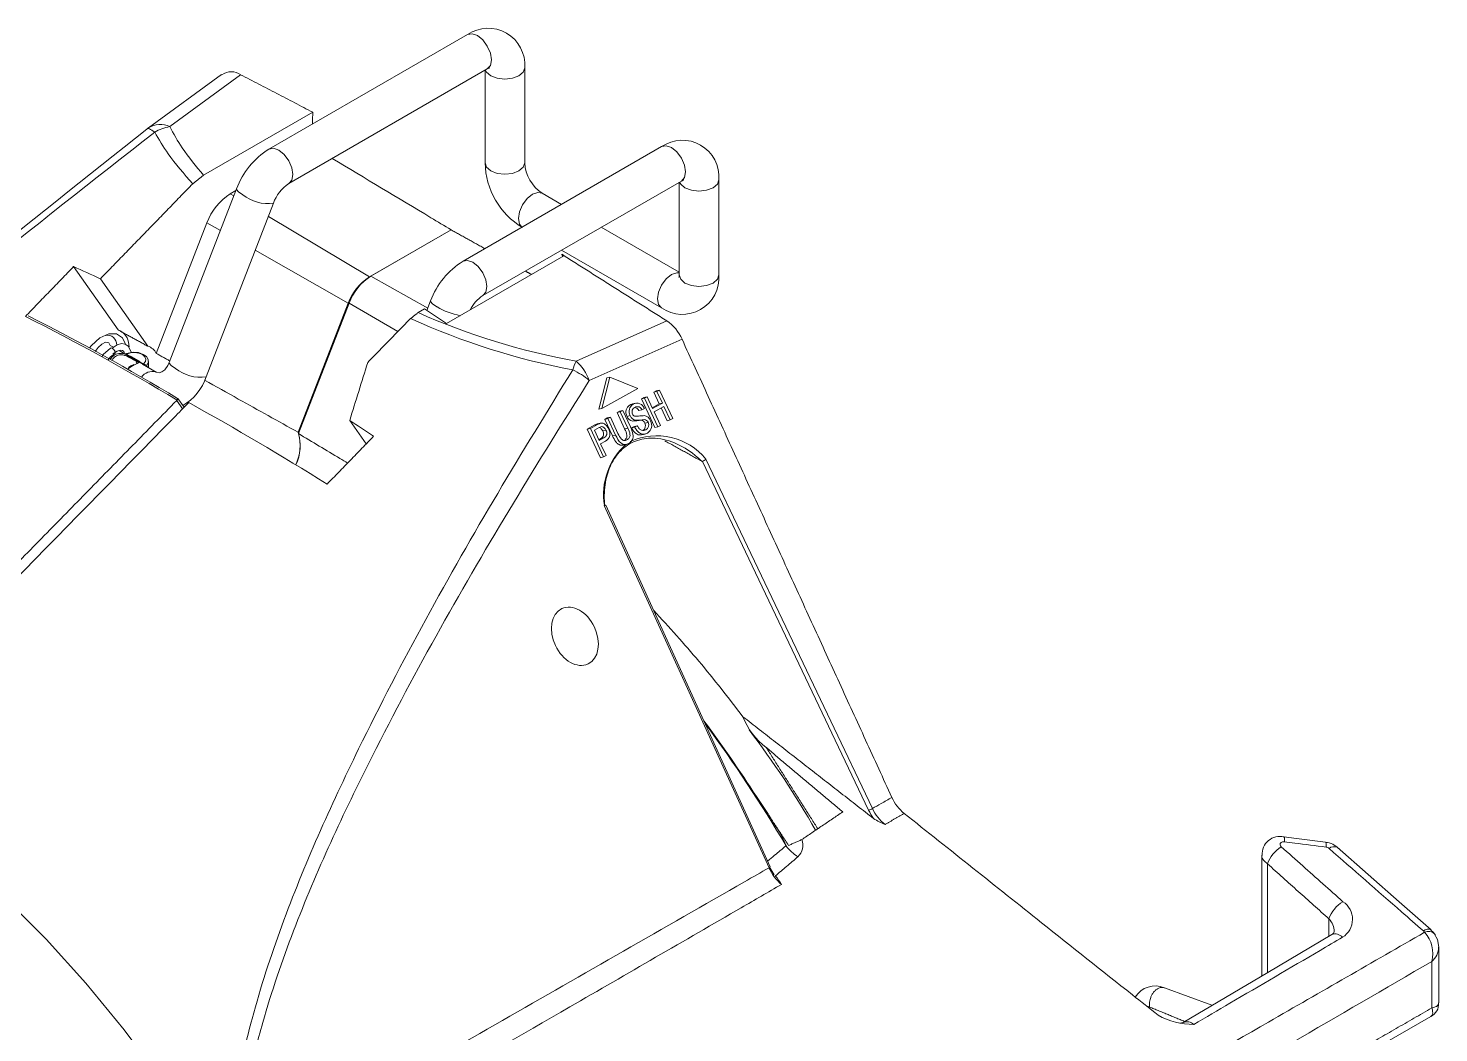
# Model space of a CAD drawing. Extents: x 8 to 113, y 2 to 87.
# Drawn here: x 26.44 to 30.885, y 13.66 to 16.827 of the extents above; entities that cross this region are included whole.
import ezdxf

# ---------------------------------------------------------------- set-up
doc = ezdxf.new("R2010")
doc.units = 0
doc.header["$MEASUREMENT"] = 0
doc.layers.add('OBJECT', color=7, linetype='CONTINUOUS')

msp = doc.modelspace()

# ---------------------------------------------------------------- linework, layer by layer
at = {"layer": 'OBJECT', "linetype": 'Continuous', "lineweight": 15}
for p, q in [((27.8243, 16.8065), (27.1986, 16.4453)), ((27.0495, 16.6811), (26.8195, 16.5131)), ((27.1096, 16.6801), (26.8859, 16.5166)), ((27.2611, 16.337), (27.8868, 16.6982)), ((27.8797, 16.6941), (27.8797, 16.4023)), ((28.0047, 16.4023), (28.0047, 16.7023)), ((27.3367, 16.562), (26.9926, 16.3633)), ((26.8142, 16.5086), (26.8151, 16.5097)), ((28.4359, 16.4534), (27.8103, 16.0922)), ((27.0966, 16.3204), (26.8842, 15.7731)), ((27.0769, 16.3049), (27.0945, 16.315)), ((27.8728, 15.9839), (28.4984, 16.3451)), ((28.4913, 16.341), (28.4913, 16.0492)), ((28.6163, 16.0492), (28.6163, 16.3492)), ((27.0008, 15.7279), (27.2131, 16.2752)), ((27.088, 16.2982), (27.0769, 16.3049)), ((28.1206, 16.2714), (28.06, 16.3064)), ((27.5153, 16.0429), (27.1968, 16.2332)), ((26.8437, 15.8018), (27.0034, 16.2134)), ((27.0457, 16.1893), (27.0034, 16.2134)), ((27.7726, 16.1915), (27.5153, 16.0429)), ((27.5194, 16.045), (27.7726, 16.1912)), ((27.7726, 16.1912), (27.7726, 16.1915)), ((28.4913, 16.0574), (28.2456, 16.1992)), ((27.4484, 15.9598), (27.1555, 16.1267)), ((27.7586, 15.8963), (28.1283, 16.1097)), ((28.1206, 16.127), (28.4359, 15.945)), ((28.1283, 16.1097), (28.1215, 16.1142)), ((26.7237, 15.8756), (26.5833, 16.0753)), ((26.6675, 16.037), (26.8168, 15.8245)), ((27.5194, 16.045), (27.6994, 15.9446)), ((27.4484, 15.9598), (27.2906, 15.5531)), ((27.2917, 15.5489), (27.4512, 15.9602)), ((27.4512, 15.9602), (27.6048, 15.8704)), ((27.7082, 15.9673), (27.6964, 15.9368)), ((27.6687, 15.9303), (27.6886, 15.9418)), ((27.6886, 15.9418), (27.7586, 15.8963)), ((28.1663, 15.7775), (28.4521, 15.9045)), ((26.7088, 15.8209), (26.6981, 15.8271)), ((28.5004, 15.8463), (28.208, 15.7164)), ((26.7457, 15.7996), (26.7266, 15.8107)), ((26.7582, 15.7925), (26.7466, 15.7991)), ((26.7504, 15.7995), (26.7619, 15.7928)), ((26.7541, 15.7511), (26.7576, 15.7582)), ((26.7993, 15.7687), (26.7878, 15.7754)), ((26.7915, 15.7757), (26.8031, 15.7691)), ((26.8438, 15.743), (26.8004, 15.7681)), ((26.8187, 15.7575), (26.8187, 15.7764)), ((26.8438, 15.743), (26.8428, 15.7435)), ((28.2632, 15.7248), (28.2378, 15.6257)), ((28.2732, 15.7271), (28.2478, 15.628)), ((28.2478, 15.628), (28.3615, 15.6912)), ((28.2632, 15.7248), (28.2732, 15.7271)), ((28.3615, 15.6912), (28.2732, 15.7271)), ((26.9266, 15.6271), (26.9082, 15.6534)), ((26.9313, 15.6319), (26.9117, 15.6598)), ((28.3725, 15.6581), (28.3803, 15.6624)), ((28.3725, 15.6581), (28.3825, 15.6604)), ((28.4144, 15.5681), (28.3725, 15.6581)), ((28.3803, 15.6624), (28.3903, 15.6647)), ((28.3825, 15.6604), (28.3903, 15.6647)), ((28.4244, 15.5704), (28.3825, 15.6604)), ((28.3903, 15.6647), (28.4074, 15.6278)), ((28.4114, 15.6797), (28.4191, 15.684)), ((28.4114, 15.6797), (28.4214, 15.682)), ((28.4285, 15.6428), (28.4114, 15.6797)), ((28.4191, 15.684), (28.4291, 15.6863)), ((28.4214, 15.682), (28.4291, 15.6863)), ((28.4385, 15.6451), (28.4214, 15.682)), ((28.4291, 15.6863), (28.471, 15.5963)), ((28.2378, 15.6257), (28.2478, 15.628)), ((28.2957, 15.6154), (28.3035, 15.6198)), ((28.2957, 15.6154), (28.3057, 15.6177)), ((28.3195, 15.5643), (28.2957, 15.6154)), ((28.3035, 15.6198), (28.3135, 15.6221)), ((28.3057, 15.6177), (28.3135, 15.6221)), ((28.3295, 15.5666), (28.3057, 15.6177)), ((28.3135, 15.6221), (28.3376, 15.5703)), ((28.3271, 15.6033), (28.3371, 15.6056)), ((28.3367, 15.6397), (28.3468, 15.642)), ((28.3538, 15.6448), (28.3438, 15.6425)), ((28.3639, 15.6214), (28.3739, 15.6237)), ((28.3817, 15.628), (28.3739, 15.6237)), ((28.4062, 15.6304), (28.4285, 15.6428)), ((28.4074, 15.6278), (28.4385, 15.6451)), ((28.4434, 15.6347), (28.4123, 15.6174)), ((28.4123, 15.6174), (28.4321, 15.5747)), ((28.4285, 15.6428), (28.4385, 15.6451)), ((28.4532, 15.5897), (28.4346, 15.6298)), ((28.4632, 15.592), (28.4434, 15.6347)), ((27.5053, 15.5166), (27.4532, 15.5906)), ((28.2015, 15.5631), (28.2236, 15.5754)), ((28.2015, 15.5631), (28.2115, 15.5654)), ((28.2433, 15.4731), (28.2015, 15.5631)), ((28.2115, 15.5654), (28.2336, 15.5777)), ((28.2533, 15.4754), (28.2115, 15.5654)), ((28.2236, 15.5754), (28.2336, 15.5777)), ((28.2392, 15.5677), (28.2241, 15.5593)), ((28.2241, 15.5593), (28.2391, 15.527)), ((28.2329, 15.5795), (28.2429, 15.5818)), ((28.2506, 15.5574), (28.2606, 15.5597)), ((28.2569, 15.5939), (28.2646, 15.5982)), ((28.2569, 15.5939), (28.2669, 15.5962)), ((28.2809, 15.5421), (28.2569, 15.5939)), ((28.2646, 15.5982), (28.2746, 15.6005)), ((28.2669, 15.5962), (28.2746, 15.6005)), ((28.291, 15.5444), (28.2669, 15.5962)), ((28.2746, 15.6005), (28.2985, 15.5493)), ((28.3195, 15.5643), (28.3295, 15.5666)), ((28.3416, 15.5669), (28.3493, 15.5712)), ((28.3416, 15.5669), (28.3516, 15.5692)), ((28.3447, 15.5886), (28.3547, 15.5909)), ((28.3493, 15.5712), (28.3593, 15.5735)), ((28.3516, 15.5692), (28.3593, 15.5735)), ((28.3715, 15.5909), (28.3815, 15.5932)), ((28.3833, 15.5822), (28.3933, 15.5845)), ((28.4144, 15.5681), (28.4244, 15.5704)), ((28.4321, 15.5747), (28.4244, 15.5704)), ((28.4532, 15.5897), (28.4632, 15.592)), ((28.471, 15.5963), (28.4632, 15.592)), ((28.2379, 15.5296), (28.2444, 15.5332)), ((28.2391, 15.527), (28.2544, 15.5355)), ((28.259, 15.525), (28.2439, 15.5166)), ((28.2439, 15.5166), (28.2611, 15.4797)), ((28.2444, 15.5332), (28.2544, 15.5355)), ((28.2809, 15.5421), (28.291, 15.5444)), ((28.3151, 15.5127), (28.3251, 15.515)), ((28.3737, 15.5453), (28.3837, 15.5476)), ((28.2433, 15.4731), (28.2533, 15.4754)), ((28.2611, 15.4797), (28.2533, 15.4754)), ((28.5756, 15.4685), (29.1003, 14.3673)), ((29.0883, 14.362), (28.5645, 15.4615)), ((28.7744, 14.1806), (28.2555, 15.3225)), ((28.7785, 14.1835), (28.2603, 15.3239)), ((28.7895, 14.3211), (28.7907, 14.3192)), ((30.3274, 14.2203), (30.3274, 13.8398)), ((30.3452, 14.1928), (30.3452, 13.8503)), ((30.5388, 13.9647), (30.5388, 14.0194)), ((30.8848, 13.7548), (30.8848, 13.9302)), ((30.8629, 13.7386), (30.8629, 13.8853)), ((30.17, 13.7471), (30.0201, 13.8022))]:
    msp.add_line(p, q, dxfattribs=at)
at = {"layer": 'OBJECT', "linetype": 'Continuous', "lineweight": 15, "flags": 128}
for points in [[(27.8243, 16.8065), (27.8386, 16.8093), (27.8555, 16.8034)], [(27.8555, 16.8034), (27.8725, 16.7897), (27.8868, 16.7704), (27.8964, 16.7483), (27.8997, 16.7268), (27.8964, 16.7093), (27.8868, 16.6982), (27.8868, 16.6982)], [(28.0047, 16.7023), (27.9999, 16.6885), (27.9864, 16.6768), (27.9661, 16.669), (27.9422, 16.6663), (27.9182, 16.669), (27.898, 16.6768), (27.8844, 16.6885), (27.881, 16.6949)], [(27.8868, 16.6982), (27.8922, 16.7009), (27.8945, 16.7016)], [(26.8151, 16.5097), (26.8154, 16.5099), (26.8172, 16.5105), (26.8195, 16.5104), (26.8224, 16.5095), (26.8258, 16.5079), (26.8297, 16.5056), (26.834, 16.5027), (26.8388, 16.499)], [(27.1986, 16.4453), (27.213, 16.4481), (27.2299, 16.4422)], [(28.4672, 16.4503), (28.4503, 16.4562), (28.4359, 16.4534), (28.4359, 16.4534)], [(28.4984, 16.3451), (28.508, 16.3562), (28.5114, 16.3737), (28.508, 16.3952), (28.4984, 16.4173), (28.4841, 16.4366), (28.4672, 16.4503)], [(27.2299, 16.4422), (27.2468, 16.4285), (27.2611, 16.4092), (27.2707, 16.3871), (27.2741, 16.3656), (27.2707, 16.3481), (27.2611, 16.337), (27.2609, 16.3369)], [(28.0047, 16.4023), (27.9999, 16.3884), (27.9864, 16.3767), (27.9661, 16.3689), (27.9422, 16.3662), (27.9182, 16.3689), (27.898, 16.3767), (27.8844, 16.3884), (27.8797, 16.4023)], [(27.0966, 16.3204), (27.0965, 16.3183), (27.1026, 16.3108), (27.1166, 16.3013)], [(28.4927, 16.3418), (28.4961, 16.3354), (28.5096, 16.3237), (28.5299, 16.3159), (28.5538, 16.3132), (28.5777, 16.3159), (28.598, 16.3237), (28.6116, 16.3354), (28.6163, 16.3492), (28.6163, 16.3493)], [(28.4984, 16.3451), (28.5039, 16.3478), (28.5061, 16.3485)], [(28.06, 16.3064), (28.0457, 16.3091), (28.0288, 16.3033), (28.0119, 16.2896), (27.9975, 16.2703), (27.988, 16.2482), (27.9846, 16.2267), (27.988, 16.2091), (27.9957, 16.1993)], [(27.8415, 16.0891), (27.8246, 16.095), (27.8103, 16.0922), (27.8103, 16.0922)], [(27.8728, 15.9839), (27.8823, 15.995), (27.8857, 16.0125), (27.8823, 16.034), (27.8728, 16.0561), (27.8584, 16.0754), (27.8415, 16.0891)], [(28.4913, 16.0558), (28.4841, 16.056), (28.4672, 16.0502), (28.4503, 16.0365), (28.4359, 16.0172), (28.4264, 15.9951), (28.423, 15.9736), (28.4264, 15.956), (28.4359, 15.945), (28.436, 15.945)], [(28.4913, 16.0492), (28.4909, 16.0431), (28.4904, 16.0408)], [(28.4913, 16.0492), (28.4961, 16.0353), (28.5096, 16.0236), (28.5299, 16.0158), (28.5538, 16.0131), (28.5777, 16.0158), (28.598, 16.0236), (28.6116, 16.0353), (28.6163, 16.0492)], [(27.7282, 15.9482), (27.7142, 15.9577), (27.7082, 15.9652), (27.7082, 15.9673)], [(26.7461, 15.8326), (26.7374, 15.8506), (26.7187, 15.8635), (26.6939, 15.8634), (26.6663, 15.8504), (26.6396, 15.8263), (26.6336, 15.8189)], [(26.6514, 15.8077), (26.6606, 15.8204), (26.6719, 15.8306), (26.6839, 15.8371), (26.6943, 15.8355), (26.6981, 15.8271)], [(26.7646, 15.8045), (26.7645, 15.8065), (26.7551, 15.8247), (26.7457, 15.8311), (26.7338, 15.8329), (26.72, 15.829), (26.7048, 15.818)], [(26.699, 15.8182), (26.6768, 15.7979), (26.6719, 15.7908)], [(26.6906, 15.7802), (26.6999, 15.7905), (26.7122, 15.8005)], [(26.7064, 15.8007), (26.7201, 15.8089), (26.7307, 15.8118), (26.7376, 15.8107), (26.7413, 15.8073), (26.7431, 15.8008)], [(26.8181, 15.7761), (26.8177, 15.7827), (26.8125, 15.7915), (26.8028, 15.7988), (26.7882, 15.8041), (26.7712, 15.8055), (26.7547, 15.803), (26.7465, 15.7999)], [(26.8031, 15.7691), (26.8094, 15.776), (26.8111, 15.7838), (26.8079, 15.7914), (26.8002, 15.7978), (26.789, 15.8023), (26.7758, 15.8041), (26.7624, 15.8032), (26.7504, 15.7995)], [(26.7731, 15.7673), (26.7639, 15.7621), (26.7576, 15.7583)], [(26.8187, 15.7762), (26.8181, 15.7722), (26.8136, 15.7644)], [(26.8842, 15.7731), (26.8796, 15.7633), (26.8702, 15.7504), (26.8607, 15.7432), (26.8529, 15.7407), (26.8438, 15.743)], [(26.8842, 15.7731), (26.8842, 15.771), (26.8902, 15.7634), (26.9042, 15.7539)], [(27.07, 13.1881), (26.9676, 13.3543), (26.8584, 13.5151), (26.743, 13.6695), (26.6221, 13.8166), (26.4965, 13.9556), (26.3668, 14.0855), (26.2339, 14.2058), (26.0985, 14.3156), (25.9613, 14.4143), (25.8233, 14.5013)], [(30.5283, 14.2612), (30.4365, 14.2733), (30.397, 14.2779)], [(30.8605, 13.9848), (30.7597, 14.0734), (30.5642, 14.2451)], [(30.548, 13.9701), (30.3457, 13.8506), (30.079, 13.6934)], [(30.5556, 13.9792), (30.5556, 13.9792), (30.5546, 13.9758), (30.5495, 13.971), (30.5476, 13.9701)], [(30.8744, 13.9686), (30.8675, 13.9778), (30.8598, 13.9842)], [(30.8846, 13.9302), (30.881, 13.9546), (30.8716, 13.9718)], [(30.079, 13.6938), (30.071, 13.6906), (30.0702, 13.6906)], [(30.3969, 13.4451), (30.5406, 13.5278), (30.8597, 13.7113)]]:
    msp.add_lwpolyline(points, dxfattribs=at)
at = {"layer": 'OBJECT', "linetype": 'Continuous', "lineweight": 15}
for centre, radius, start, end in [((27.8896, 16.7113), 0.1154, 355.5432, 124.45), ((27.08, 16.6373), 0.052, 55.2545, 124.8353), ((79.1075, -50.3236), 84.8368, 128.032551, 130.019731), ((75.0125, -44.4597), 77.7188, 128.328034, 130.469211), ((26.8903, 16.4162), 0.12, 126.1485, 128.8147), ((26.8558, 16.4562), 0.0675, 63.5531, 122.5124), ((26.9126, 16.3736), 0.1455, 100.5839, 120.459), ((27.3289, 16.2347), 0.2477, 121.7429, 159.736), ((28.5012, 16.3582), 0.1154, 355.5432, 124.45), ((28.1259, 16.4083), 0.2463, 181.4117, 238.589), ((28.1272, 16.4091), 0.1227, 183.1825, 236.816), ((27.3272, 16.2361), 0.1206, 123.2382, 161.0926), ((27.1762, 16.1498), 0.1842, 122.6384, 159.7724), ((27.1952, 16.4007), 0.1268, 231.6805, 278.1413), ((27.9406, 15.8816), 0.2477, 121.7429, 159.736), ((28.5012, 16.0402), 0.1154, 235.55, 4.4566), ((27.6057, 15.9018), 0.1676, 122.6383, 159.7726), ((27.6115, 15.9011), 0.1708, 122.6378, 159.773), ((27.9306, 15.8928), 0.1079, 122.386, 154.4327), ((23.244, 9.5826), 7.0922, 58.88414, 63.29395), ((23.4095, 9.8705), 6.766, 58.83437, 63.3886), ((28.5482, 17.9075), 2.164, 246.0181, 259.8348), ((27.854, 16.1706), 0.2555, 240.5267, 257.9991), ((26.6999, 15.824), 0.0581, 358.7643, 55.8301), ((28.5784, 17.968), 2.2581, 245.5894, 259.2209), ((28.3743, 15.7908), 0.1378, 23.7437, 55.5801), ((26.6898, 15.8299), 0.0292, 356.6889, 100.2989), ((26.8046, 15.7828), 0.0435, 25.8981, 73.6528), ((26.7324, 15.7616), 0.0402, 50.1976, 148.0558), ((26.7019, 15.8137), 0.00524, 54.2156, 122.2059), ((26.7462, 15.807), 0.00666, 245.6328, 295.3068), ((26.7482, 15.8026), 0.00378, 246.047, 305.5577), ((26.7513, 15.8022), 0.00286, 212.1271, 251.8753), ((26.7769, 15.7765), 0.00698, 109.3962, 131.1797), ((26.7731, 15.7881), 0.00528, 286.0737, 313.304), ((26.832, 15.7006), 0.0443, 75.811, 142.9233), ((26.8009, 15.7722), 0.00378, 246.047, 305.5577), ((26.8207, 15.7948), 0.0312, 235.472, 256.759), ((26.8194, 15.7616), 0.00648, 154.5191, 187.3721), ((26.9828, 15.8534), 0.1267, 231.6783, 278.1426), ((28.367, 15.688), 0.2197, 155.9782, 163.6885), ((28.0625, 15.5472), 0.2231, 49.304, 65.1947), ((28.068, 15.6656), 0.1489, 19.9277, 48.6884), ((26.8456, 15.7789), 0.1634, 300.0486, 341.8112), ((22.1204, 6.9634), 9.9341, 58.0188, 60.93826), ((28.3501, 15.6166), 0.0266, 120.1386, 210.0526), ((28.3489, 15.6115), 0.0233, 200.7062, 259.7139), ((28.3601, 15.6189), 0.0266, 120.1395, 210.0539), ((28.3589, 15.6138), 0.0233, 200.701, 259.7195), ((28.3582, 15.6177), 0.0154, 114.154, 206.9181), ((28.3583, 15.6203), 0.0246, 18.294, 118.0478), ((28.3597, 15.6189), 0.015, 18.3903, 121.2357), ((28.3773, 15.5812), 0.025, 19.4909, 81.5022), ((28.2367, 15.5481), 0.0167, 297.2002, 33.8141), ((28.2467, 15.5504), 0.0167, 297.1978, 33.8197), ((28.246, 15.5488), 0.0271, 298.5102, 35.0384), ((28.2599, 16.7186), 1.1332, 274.2928, 275.6517), ((28.3476, 15.827), 0.2362, 271.7108, 278.2336), ((28.3713, 15.5782), 0.0127, 18.4374, 89.0653), ((28.3678, 15.574), 0.0176, 299.466, 27.958), ((28.3813, 15.5805), 0.0127, 18.4344, 89.0614), ((28.3778, 15.5763), 0.0176, 299.4622, 27.9652), ((28.3761, 15.5749), 0.0287, 302.6739, 30.4761), ((27.1574, 15.5111), 0.1395, 334.2747, 15.7253), ((27.1582, 15.5106), 0.1391, 334.2959, 17.7722), ((28.4654, 15.3563), 0.2126, 131.8624, 189.1624), ((28.4201, 15.3408), 0.2012, 39.3874, 114.2616), ((28.5507, 15.4956), 0.0368, 292.0267, 312.6424), ((24.8911, 11.9203), 4.5746, 30.6147, 36.3847), ((28.8967, 14.7345), 0.2187, 200.889, 233.2149), ((26.4996, 12.9207), 2.7864, 29.6446, 37.4564), ((29.2873, 14.4586), 0.1377, 204.0855, 230.806), ((29.0693, 14.421), 0.062, 287.8846, 299.9891), ((29.2256, 14.4254), 0.1381, 204.8629, 231.7052), ((28.5486, 14.1441), 0.2987, 20.7548, 35.887), ((29.2164, 14.5083), 0.206, 236.9113, 248.2264), ((28.8309, 14.2512), 0.05, 314.0638, 21.238), ((30.3841, 14.2233), 0.0559, 76.5755, 183.0529), ((30.3723, 14.2684), 0.0267, 347.1988, 21.8124), ((28.9449, 14.3392), 0.1471, 217.3383, 237.3772), ((30.4395, 14.1613), 0.0994, 120.7736, 161.5033), ((30.526, 14.2043), 0.0562, 40.5188, 87.768), ((30.5043, 14.2514), 0.0259, 346.8247, 22.5014), ((30.5272, 14.2271), 0.0186, 49.8853, 82.6326), ((30.5546, 14.2241), 0.0231, 65.333, 131.982), ((28.7722, 14.1879), 0.00765, 286.6806, 325.4203), ((28.9045, 14.2376), 0.1421, 203.6798, 230.3899), ((28.652, 14.0298), 0.1894, 31.2802, 41.2979), ((30.633, 13.9879), 0.0993, 120.3551, 161.5474), ((30.5466, 14.018), 0.0664, 301.7311, 56.9088), ((30.4995, 13.9803), 0.0554, 358.8491, 44.8008), ((30.5586, 13.9416), 0.0304, 41.0661, 110.336), ((30.8509, 13.9647), 0.0223, 64.4936, 131.005), ((30.8525, 13.9522), 0.0279, 45.6314, 116.0775), ((30.7653, 13.91), 0.1007, 345.765, 41.9076), ((30.8252, 13.9304), 0.0587, 309.8458, 359.7632), ((29.9911, 13.7351), 0.0731, 66.8533, 148.8303), ((30.8405, 13.7517), 0.044, 295.3652, 4.1872), ((30.1126, 13.9172), 0.2305, 240.884, 270.0391), ((30.0917, 13.6657), 0.0297, 44.9631, 114.3608)]:
    msp.add_arc(centre, radius, start, end, dxfattribs=at)
for centre, major_axis, ratio, start_param, end_param in [((28.819, 13.3843), (3.3335, -2.8202), 0.227505, 2.447411, 2.479885), ((51.0647, 40.1508), (23.5048, 29.5587), 0.192391, 2.675722, 2.686365), ((28.7727, 13.4102), (3.2333, -2.8735), 0.210677, 2.143771, 2.168618), ((27.462, 13.3815), (-1.3564, 2.3807), 0.591137, 4.807067, 4.913792)]:
    msp.add_ellipse(centre, major_axis=major_axis, ratio=ratio, start_param=start_param, end_param=end_param, dxfattribs=at)
msp.add_ellipse((28.1627, 14.9102), major_axis=(-0.0414, 0.0871), ratio=0.705323, dxfattribs=at)
for points in [[(27.1096, 16.6801), (27.3367, 16.562)], [(27.3361, 16.5247), (27.3367, 16.562)], [(26.9926, 16.3633), (26.9587, 16.3365)], [(26.6675, 16.037), (26.9587, 16.3365)], [(27.8792, 16.132), (27.7726, 16.1912)], [(28.4521, 15.9045), (28.1215, 16.1142)], [(28.1215, 16.1142), (28.1248, 16.1077)], [(26.5833, 16.0753), (26.4313, 15.9182)], [(28.0258, 16.0506), (28.0066, 16.0612)], [(27.6452, 15.9117), (27.6687, 15.9303)], [(26.8168, 15.8245), (26.7237, 15.8756)], [(27.6452, 15.9117), (27.5102, 15.7735)], [(28.5004, 15.8463), (29.1615, 14.4024)], [(26.7449, 15.8001), (26.7466, 15.7991)], [(26.749, 15.8009), (26.7488, 15.8007)], [(26.7601, 15.792), (26.7582, 15.7925)], [(26.7619, 15.7928), (26.7601, 15.792)], [(26.7767, 15.7843), (26.7619, 15.7928)], [(26.7915, 15.7757), (26.7767, 15.7843)], [(26.8862, 15.7781), (26.8437, 15.8018)], [(26.7893, 15.7752), (26.7878, 15.7754)], [(26.7915, 15.7757), (26.7893, 15.7752)], [(26.8136, 15.7644), (26.8149, 15.7597)], [(25.795, 14.5177), (26.9082, 15.6534)], [(26.9082, 15.6534), (26.909, 15.6544)], [(28.3367, 15.6397), (28.344, 15.6419)], [(27.5285, 15.5404), (27.3819, 15.3897)], [(28.5624, 15.4619), (28.4459, 15.5263)], [(28.6924, 14.6565), (29.1039, 14.3357)], [(28.7659, 14.5593), (28.9281, 14.3035)], [(29.0066, 14.3566), (28.766, 14.5592)], [(28.8775, 14.2693), (29.0066, 14.3566)], [(28.7898, 14.3213), (28.8362, 14.251)], [(29.2002, 14.3519), (29.14, 14.317)], [(28.8362, 14.251), (28.8775, 14.2693)], [(30.5388, 14.0194), (30.3452, 14.1928)], [(30.8402, 13.9773), (30.8363, 13.9815)], [(29.9734, 13.7417), (29.9657, 13.7435)], [(30.0838, 13.6963), (29.9734, 13.7417)], [(30.4126, 13.4795), (30.8629, 13.7386)]]:
    msp.add_open_spline(points, degree=1, dxfattribs=at)
for points, knots in [([(26.9587, 16.3365), (26.9313, 16.3676), (26.8848, 16.4203), (26.8522, 16.4762), (26.8388, 16.499)], [0, 0, 0, 0, 0.590738, 1, 1, 1, 1]), ([(26.8859, 16.5166), (26.8984, 16.494), (26.9274, 16.4414), (26.9689, 16.3917), (26.9926, 16.3633)], [0, 0, 0, 0, 0.429878, 1, 1, 1, 1]), ([(27.3981, 16.4161), (27.5016, 16.3539), (27.6264, 16.2789), (27.7514, 16.2042), (27.7726, 16.1915)], [0, 0, 0, 0, 0.8304001, 1, 1, 1, 1]), ([(26.7566, 15.7903), (26.7541, 15.7915), (26.7481, 15.7945), (26.738, 15.7975), (26.7285, 15.7974), (26.7191, 15.7947), (26.7111, 15.7893), (26.7053, 15.7837), (26.7041, 15.78), (26.704, 15.7798)], [0, 0, 0, 0, 0.116877, 0.292642, 0.476285, 0.606236, 0.807065, 0.989727, 1, 1, 1, 1]), ([(26.7049, 15.8179), (26.7057, 15.8175), (26.7075, 15.8164), (26.7099, 15.814), (26.712, 15.8111), (26.7134, 15.8082), (26.714, 15.8051), (26.7138, 15.8026), (26.713, 15.8011), (26.7122, 15.8007), (26.712, 15.8005)], [0, 0, 0, 0, 0.121725, 0.275637, 0.397238, 0.531269, 0.672494, 0.813715, 0.947747, 1, 1, 1, 1]), ([(26.7579, 15.7918), (26.7577, 15.7916), (26.7573, 15.7913), (26.7568, 15.7906), (26.7566, 15.7903)], [0, 0, 0, 0, 0.500073, 1, 1, 1, 1]), ([(26.7566, 15.7903), (26.7595, 15.7888), (26.7651, 15.7858), (26.7699, 15.7831), (26.7723, 15.7817)], [0, 0, 0, 0, 0.510963, 1, 1, 1, 1]), ([(26.7582, 15.7925), (26.7582, 15.7924), (26.7582, 15.7923), (26.758, 15.792), (26.7579, 15.7918)], [0, 0, 0, 0, 0.499989, 1, 1, 1, 1]), ([(26.7579, 15.7918), (26.7611, 15.7898), (26.7666, 15.7864), (26.7722, 15.7841), (26.7746, 15.7831)], [0, 0, 0, 0, 0.5736, 1, 1, 1, 1]), ([(26.7601, 15.792), (26.7628, 15.7904), (26.7675, 15.7875), (26.7724, 15.7844), (26.7746, 15.7831)], [0, 0, 0, 0, 0.569569, 1, 1, 1, 1]), ([(26.7723, 15.7817), (26.7744, 15.7805), (26.7786, 15.778), (26.7808, 15.7765), (26.7819, 15.7757)], [0, 0, 0, 0, 0.489033, 1, 1, 1, 1]), ([(26.7848, 15.7763), (26.783, 15.7772), (26.7799, 15.7788), (26.7761, 15.7818), (26.7746, 15.7831)], [0, 0, 0, 0, 0.573601, 1, 1, 1, 1]), ([(26.7893, 15.7752), (26.7865, 15.7767), (26.7814, 15.7795), (26.7766, 15.782), (26.7746, 15.7831)], [0, 0, 0, 0, 0.569571, 1, 1, 1, 1]), ([(26.7878, 15.7754), (26.7881, 15.7752), (26.7897, 15.7742), (26.7898, 15.7731), (26.7854, 15.7711), (26.7785, 15.7679), (26.7697, 15.7631), (26.7614, 15.7578), (26.7546, 15.7535), (26.7523, 15.7521)], [0, 0, 0, 0, 0.048136, 0.22497, 0.400323, 0.585505, 0.696151, 0.897423, 1, 1, 1, 1]), ([(26.78, 15.771), (26.7811, 15.7717), (26.7837, 15.7732), (26.7835, 15.7744), (26.7822, 15.7755), (26.7819, 15.7757)], [0, 0, 0, 0, 0.3784985, 0.8670012, 1, 1, 1, 1]), ([(26.7819, 15.7757), (26.7824, 15.7759), (26.7834, 15.7762), (26.7843, 15.7762), (26.7848, 15.7763)], [0, 0, 0, 0, 0.4999223, 1, 1, 1, 1]), ([(26.7848, 15.7763), (26.7853, 15.7762), (26.7864, 15.7761), (26.7873, 15.7756), (26.7878, 15.7754)], [0, 0, 0, 0, 0.500004, 1, 1, 1, 1]), ([(26.7993, 15.7687), (26.7994, 15.7687), (26.7997, 15.7685), (26.8001, 15.7683), (26.8004, 15.7681)], [0, 0, 0, 0, 0.128275, 1, 1, 1, 1]), ([(27.07, 13.1881), (27.0712, 13.2382), (27.0741, 13.3518), (27.1012, 13.5247), (27.1536, 13.7462), (27.236, 14), (27.3512, 14.2822), (27.5026, 14.6043), (27.6905, 14.9652), (27.9175, 15.3622), (28.0766, 15.6205), (28.1561, 15.7497)], [0, 0, 0, 0, 0.050913, 0.115232, 0.17961, 0.287489, 0.395605, 0.503691, 0.669071, 0.834542, 1, 1, 1, 1]), ([(27.2906, 15.5531), (27.2278, 15.5881), (27.1295, 15.6428), (27.0311, 15.6975), (26.9957, 15.7172)], [0, 0, 0, 0, 0.639217, 1, 1, 1, 1]), ([(28.208, 15.7164), (28.1277, 15.5881), (27.9671, 15.3316), (27.737, 14.9377), (27.5459, 14.5803), (27.3913, 14.262), (27.2731, 13.9838), (27.1876, 13.7338), (27.1323, 13.5161), (27.1035, 13.3508), (27.0985, 13.2437), (27.0964, 13.1989)], [0, 0, 0, 0, 0.166848, 0.333708, 0.500482, 0.608948, 0.717443, 0.825706, 0.889802, 0.953838, 1, 1, 1, 1]), ([(26.9459, 15.6468), (26.9303, 15.6309), (26.5561, 15.2491), (26.1819, 14.8672), (25.8233, 14.5013)], [0, 0, 0, 0, 0.041647, 1, 1, 1, 1]), ([(26.9115, 15.6596), (26.9116, 15.6596), (26.912, 15.6595), (26.9115, 15.6582), (26.9105, 15.6565), (26.9095, 15.6551), (26.909, 15.6544)], [0, 0, 0, 0, 0.18329, 0.541253, 0.76976, 1, 1, 1, 1]), ([(28.3445, 15.6107), (28.3453, 15.6092), (28.3468, 15.6063), (28.3494, 15.6048), (28.3505, 15.6041)], [0, 0, 0, 0, 0.559986, 1, 1, 1, 1]), ([(28.3505, 15.6041), (28.3562, 15.6042), (28.3664, 15.6044), (28.3765, 15.6054), (28.381, 15.6058)], [0, 0, 0, 0, 0.558206, 1, 1, 1, 1]), ([(28.3639, 15.6214), (28.3625, 15.6238), (28.36, 15.628), (28.356, 15.6299), (28.3543, 15.6307)], [0, 0, 0, 0, 0.5732497, 1, 1, 1, 1]), ([(28.2236, 15.5754), (28.2252, 15.5763), (28.2282, 15.5779), (28.2315, 15.579), (28.2329, 15.5795)], [0, 0, 0, 0, 0.560189, 1, 1, 1, 1]), ([(28.2336, 15.5777), (28.2353, 15.5786), (28.2383, 15.5802), (28.2415, 15.5813), (28.2429, 15.5818)], [0, 0, 0, 0, 0.560189, 1, 1, 1, 1]), ([(28.2468, 15.5709), (28.2453, 15.5705), (28.2427, 15.5697), (28.2402, 15.5683), (28.2392, 15.5677)], [0, 0, 0, 0, 0.559555, 1, 1, 1, 1]), ([(28.2506, 15.5574), (28.2487, 15.5605), (28.2461, 15.5649), (28.2417, 15.568), (28.2403, 15.5682), (28.2401, 15.5682)], [0, 0, 0, 0, 0.692387, 0.966178, 1, 1, 1, 1]), ([(28.2429, 15.5818), (28.2458, 15.5821), (28.2516, 15.5829), (28.2614, 15.5763), (28.2656, 15.5689), (28.2682, 15.5644)], [0, 0, 0, 0, 0.2796206, 0.559666, 1, 1, 1, 1]), ([(28.2606, 15.5597), (28.2587, 15.5629), (28.2561, 15.5674), (28.2507, 15.5708), (28.2481, 15.5709), (28.2468, 15.5709)], [0, 0, 0, 0, 0.558659, 0.779577, 1, 1, 1, 1]), ([(28.3167, 15.5269), (28.3194, 15.5287), (28.3235, 15.5314), (28.3264, 15.5379), (28.3266, 15.549), (28.3227, 15.5575), (28.3195, 15.5643)], [0, 0, 0, 0, 0.249607, 0.374776, 0.4999, 1, 1, 1, 1]), ([(28.3267, 15.5292), (28.3294, 15.531), (28.3335, 15.5337), (28.3364, 15.5402), (28.3367, 15.5513), (28.3327, 15.5598), (28.3295, 15.5666)], [0, 0, 0, 0, 0.249611, 0.37478, 0.499894, 1, 1, 1, 1]), ([(28.3376, 15.5703), (28.3419, 15.5607), (28.3473, 15.5488), (28.3456, 15.5338), (28.342, 15.5246), (28.3364, 15.5207), (28.3327, 15.5181)], [0, 0, 0, 0, 0.499184, 0.624838, 0.750399, 1, 1, 1, 1]), ([(28.3734, 15.546), (28.372, 15.5455), (28.3664, 15.5434), (28.3564, 15.5477), (28.3474, 15.5564), (28.3435, 15.5634), (28.3416, 15.5669)], [0, 0, 0, 0, 0.121274, 0.46072, 0.730115, 1, 1, 1, 1]), ([(28.3916, 15.5508), (28.3875, 15.5489), (28.3793, 15.5453), (28.3665, 15.5498), (28.3574, 15.5587), (28.3535, 15.5657), (28.3516, 15.5692)], [0, 0, 0, 0, 0.279965, 0.558109, 0.778856, 1, 1, 1, 1]), ([(28.3593, 15.5735), (28.3611, 15.5706), (28.3646, 15.5647), (28.3721, 15.5593), (28.38, 15.5582), (28.3843, 15.5601), (28.3864, 15.561)], [0, 0, 0, 0, 0.281002, 0.559612, 0.779737, 1, 1, 1, 1]), ([(27.2917, 15.5489), (27.3353, 15.5228), (27.387, 15.492), (27.4386, 15.461), (27.4466, 15.4563)], [0, 0, 0, 0, 0.844998, 1, 1, 1, 1]), ([(28.5624, 15.4619), (28.5577, 15.4663), (28.5342, 15.4881), (28.4863, 15.5195), (28.4204, 15.5382), (28.3591, 15.5315), (28.311, 15.5036), (28.277, 15.4586), (28.2576, 15.4018), (28.2543, 15.355), (28.2563, 15.3282), (28.2566, 15.3239)], [0, 0, 0, 0, 0.0392059, 0.1973562, 0.3562341, 0.4820185, 0.6083019, 0.7233699, 0.8410019, 0.9750016, 1, 1, 1, 1]), ([(28.315, 15.513), (28.3143, 15.5128), (28.3115, 15.5117), (28.3058, 15.5125), (28.2983, 15.5158), (28.289, 15.5255), (28.2842, 15.5354), (28.2809, 15.5421)], [0, 0, 0, 0, 0.046448, 0.206177, 0.366066, 0.565319, 1, 1, 1, 1]), ([(28.3327, 15.5181), (28.3286, 15.5163), (28.3224, 15.5136), (28.3134, 15.5155), (28.3012, 15.523), (28.2955, 15.5349), (28.291, 15.5444)], [0, 0, 0, 0, 0.249765, 0.37523, 0.500746, 1, 1, 1, 1]), ([(28.2985, 15.5493), (28.3014, 15.5427), (28.3052, 15.5344), (28.3132, 15.5283), (28.3194, 15.5264), (28.3238, 15.5281), (28.3267, 15.5292)], [0, 0, 0, 0, 0.5002951, 0.625809, 0.7512131, 1, 1, 1, 1]), ([(28.5645, 15.4615), (28.5642, 15.4614), (28.5635, 15.4614), (28.5628, 15.4617), (28.5624, 15.4619)], [0, 0, 0, 0, 0.51409, 1, 1, 1, 1]), ([(28.2602, 15.3238), (28.2602, 15.3238), (28.2604, 15.3239), (28.2597, 15.3236), (28.2581, 15.3232), (28.2564, 15.3227), (28.2555, 15.3225), (28.2555, 15.3225)], [0, 0, 0, 0, 0.050404, 0.365505, 0.686488, 0.980923, 1, 1, 1, 1]), ([(28.4113, 14.9915), (28.4592, 14.9391), (28.5565, 14.8327), (28.6467, 14.7158), (28.6924, 14.6565)], [0, 0, 0, 0, 0.492641, 1, 1, 1, 1]), ([(28.7907, 14.3192), (28.7833, 14.3311), (28.7655, 14.3602), (28.7462, 14.3883), (28.7348, 14.4048)], [0, 0, 0, 0, 0.411114, 1, 1, 1, 1]), ([(29.1003, 14.3673), (29.1093, 14.3725), (29.1297, 14.3842), (29.1501, 14.3959), (29.1615, 14.4024)], [0, 0, 0, 0, 0.44085, 1, 1, 1, 1]), ([(29.1039, 14.3357), (29.1038, 14.3359), (29.0978, 14.3441), (29.093, 14.3532), (29.0883, 14.362)], [0, 0, 0, 0, 0.0270647, 1, 1, 1, 1]), ([(30.0004, 13.7159), (29.9734, 13.7373), (29.8509, 13.8345), (29.584, 14.0465), (29.3445, 14.2371), (29.2002, 14.3519)], [0, 0, 0, 0, 0.101313, 0.458464, 1, 1, 1, 1]), ([(28.7701, 14.2019), (28.7774, 14.2079), (28.7968, 14.2239), (28.816, 14.2399), (28.828, 14.2499)], [0, 0, 0, 0, 0.378132, 1, 1, 1, 1]), ([(30.3983, 14.2625), (30.3969, 14.2625), (30.3939, 14.2627), (30.3899, 14.2615), (30.3868, 14.2595), (30.385, 14.2567), (30.3846, 14.2534), (30.3857, 14.2499), (30.3876, 14.2478), (30.3886, 14.2467)], [0, 0, 0, 0, 0.140406, 0.280745, 0.419016, 0.557149, 0.697846, 0.842816, 1, 1, 1, 1]), ([(30.3886, 14.2467), (30.4111, 14.2266), (30.4759, 14.1689), (30.5406, 14.1112), (30.5828, 14.0736)], [0, 0, 0, 0, 0.3478311, 1, 1, 1, 1]), ([(30.5296, 14.2455), (30.4967, 14.2498), (30.4529, 14.2555), (30.4092, 14.2611), (30.3983, 14.2625)], [0, 0, 0, 0, 0.7527117, 1, 1, 1, 1]), ([(30.8363, 13.9815), (30.8134, 14.0015), (30.7144, 14.0881), (30.6153, 14.1747), (30.5391, 14.2413)], [0, 0, 0, 0, 0.2309466, 1, 1, 1, 1]), ([(27.1717, 13.2616), (27.4259, 13.4074), (27.9343, 13.699), (28.4686, 14.0053), (28.7486, 14.1658), (28.7744, 14.1806)], [0, 0, 0, 0, 0.475887, 0.951774, 1, 1, 1, 1]), ([(28.7766, 14.1834), (28.7772, 14.1821), (28.7812, 14.1734), (28.7863, 14.1652), (28.7906, 14.1582)], [0, 0, 0, 0, 0.147348, 1, 1, 1, 1]), ([(28.8656, 14.2152), (28.8537, 14.2051), (28.8301, 14.185), (28.8063, 14.1649), (28.7944, 14.1549), (28.7943, 14.1548)], [0, 0, 0, 0, 0.500783, 0.997636, 1, 1, 1, 1]), ([(30.3452, 14.1928), (30.3406, 14.1966), (30.3317, 14.204), (30.3268, 14.2142), (30.3278, 14.2194), (30.328, 14.2203)], [0, 0, 0, 0, 0.469814, 0.905684, 1, 1, 1, 1]), ([(28.8139, 14.1281), (28.7716, 14.1037), (28.5493, 13.9749), (28.017, 13.6668), (27.5269, 13.3833), (27.2168, 13.204)], [0, 0, 0, 0, 0.079469, 0.417581, 1, 1, 1, 1]), ([(29.8806, 13.425), (29.8945, 13.4331), (30.0505, 13.5229), (30.3704, 13.707), (30.6763, 13.883), (30.8402, 13.9773)], [0, 0, 0, 0, 0.043725, 0.487632, 1, 1, 1, 1]), ([(30.5815, 13.9615), (30.5578, 13.9477), (30.4397, 13.8784), (30.2834, 13.7868), (30.1508, 13.7091), (30.1127, 13.6867)], [0, 0, 0, 0, 0.151261, 0.756306, 1, 1, 1, 1]), ([(30.8629, 13.8853), (30.7157, 13.7997), (30.4028, 13.6178), (30.09, 13.436), (29.9243, 13.3397)], [0, 0, 0, 0, 0.470469, 1, 1, 1, 1]), ([(30.02, 13.8021), (30.0181, 13.8027), (30.0139, 13.8041), (30.0067, 13.8032), (29.9988, 13.7999), (29.9913, 13.7941), (29.9848, 13.7866), (29.9797, 13.778), (29.9752, 13.767), (29.9725, 13.7543), (29.9731, 13.7456), (29.9734, 13.7417)], [0, 0, 0, 0, 0.089612, 0.196176, 0.306005, 0.415834, 0.522398, 0.622995, 0.715774, 0.874444, 1, 1, 1, 1]), ([(30.8593, 13.7118), (30.8618, 13.7138), (30.8658, 13.7172), (30.8659, 13.7273), (30.8643, 13.7345), (30.8629, 13.7385), (30.8629, 13.7386)], [0, 0, 0, 0, 0.411584, 0.695976, 0.994291, 1, 1, 1, 1]), ([(30.8629, 13.7386), (30.8629, 13.7386), (30.8671, 13.7394), (30.8742, 13.7415), (30.8829, 13.7466), (30.8837, 13.7518), (30.8843, 13.7549)], [0, 0, 0, 0, 0.005729, 0.304596, 0.58953, 1, 1, 1, 1])]:
    msp.add_open_spline(points, degree=3, knots=knots, dxfattribs=at)

doc.saveas('drawing.dxf')
